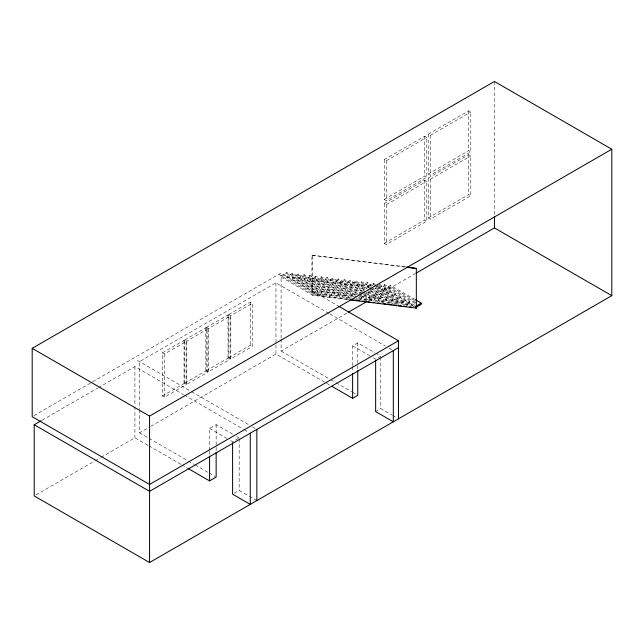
<?xml version="1.0" encoding="UTF-8"?>
<svg xmlns="http://www.w3.org/2000/svg" width="644" height="644" viewBox="0 0 644 644"><rect width="100%" height="100%" fill="white"/><g stroke="black" fill="none" stroke-linecap="round" stroke-linejoin="round"><path stroke-width="0.48" stroke-dasharray="3.22 2.42" d="M384.251 159.583L424.758 136.198L426.811 137.381L426.811 177.253L386.303 200.638L384.251 199.455L384.251 159.583L386.303 160.775L426.811 137.381M428.252 134.185L468.751 110.792L470.812 111.984L470.812 151.855L430.305 175.24L428.252 174.049L428.252 134.185L430.305 135.369L470.812 111.984M384.251 199.455L424.758 176.07L426.811 177.253M428.252 174.049L468.751 150.664L470.812 151.855M384.251 203.488L424.758 180.103L426.811 181.294L426.811 221.166L386.303 244.551L384.251 243.36L384.251 203.488L386.303 204.679L426.811 181.294M428.252 178.09L468.751 154.705L470.812 155.888L470.812 195.76L430.305 219.145L428.252 217.962L428.252 178.09L430.305 179.274L470.812 155.888M33.939 415.686L281.098 272.992L337.891 305.779M334.952 293.64L304.121 275.841L298.365 279.166L298.365 277.975L329.197 295.773L334.952 292.457L334.952 293.64L329.197 296.964L286.854 272.517L281.098 275.841L281.098 272.992M281.098 338.068L281.098 277.025L286.854 273.708L317.685 291.507L317.685 290.315L311.929 293.64L279.045 274.65M328.987 313.459L275.962 282.845L139.49 361.63L139.49 408.763M286.854 276.55L317.685 294.348L323.441 291.032L323.441 292.215L317.685 295.54L286.854 277.741L286.854 276.55L292.609 273.233L334.952 297.673L340.7 294.348L340.7 293.165L334.952 296.49L304.121 278.691L304.121 279.874L309.877 276.55L340.7 294.348M286.854 277.741L292.609 274.416L323.441 292.215M42.021 420.226L97.582 388.139M98.452 387.64L134.918 366.589L183.484 394.627M292.609 277.266L323.441 295.065L329.197 291.74L329.197 292.931L323.441 296.248L292.609 278.45L292.609 277.266L298.365 273.942L340.7 298.389L346.456 295.065L346.456 293.873L340.7 297.198L309.877 279.399L309.877 280.591L315.632 277.266L346.456 295.065M162.385 352.848L184.039 340.346L186.092 341.537L186.092 384.734L164.445 397.227L162.385 396.044L162.385 352.848L164.445 354.031L186.092 341.537M184.731 339.943L205.814 327.772L207.875 328.963L207.875 372.152L186.792 384.331L184.731 383.14L184.731 339.943L186.792 341.135L207.875 328.963M206.418 327.426L228.024 314.948L230.085 316.14L230.085 359.328L208.471 371.805L206.418 370.622L206.418 327.426L208.471 328.617L230.085 316.14M228.749 314.538L250.355 302.06L252.408 303.243L252.408 346.44L230.802 358.917L228.749 357.726L228.749 314.538L230.802 315.721L252.408 303.243M292.609 278.45L298.365 275.125L329.197 292.931M298.365 277.975L304.121 274.65L346.456 299.098L352.212 295.773L352.212 294.59L346.456 297.914L315.632 280.116L315.632 281.299L321.38 277.975L352.212 295.773M304.121 278.691L309.877 275.366L350.497 298.824M309.877 279.399L315.632 276.075L354.546 298.542M315.632 280.116L321.38 276.791L356.873 297.278M384.251 243.36L424.758 219.974L426.811 221.166M428.252 217.962L468.751 194.577L470.812 195.76M355.399 295.008L327.136 278.691L321.38 282.008L321.38 280.824L327.136 277.5L358.346 295.516M357.726 293.736L332.892 279.399L327.136 282.724L327.136 281.533L332.892 278.216L372.667 301.175M362.628 293.954L338.647 280.116L332.892 283.432L332.892 282.249L338.647 278.924L363.482 293.262M405.559 266.777L311.929 255.193L311.929 294.823L317.685 291.507M362.387 291.209L344.403 280.824L338.647 284.149L338.647 282.958L344.403 279.641L365.333 291.724M364.713 289.945L350.159 281.533L344.403 284.857L344.403 283.674L350.159 280.349L368.143 290.734M367.048 288.673L355.915 282.249L350.159 285.574L350.159 284.382L355.915 281.066L367.901 287.981M162.385 396.044L184.039 383.542L186.092 384.734M184.731 383.14L205.814 370.968L207.875 372.152M206.418 370.622L228.024 358.144L230.085 359.328M228.749 357.726L250.355 345.256L252.408 346.44M369.374 287.409L361.67 282.958L355.915 286.282L355.915 285.099L361.67 281.774L371.089 287.216M371.701 286.145L367.426 283.674L361.67 286.999L361.67 285.807L367.426 282.483L375.13 286.934M375.75 285.872L373.174 284.382L367.426 287.707L367.426 286.524L373.174 283.199L376.603 285.179M375.645 286.999L378.108 285.574M378.93 287.949L384.685 284.624L415.517 302.422L409.761 305.747L378.93 287.949L378.93 289.132L384.685 285.807L415.517 303.606L411.403 305.981M359.61 299.573L363.723 297.198L363.723 296.015L357.967 299.339L356.253 298.349M414.422 300.362L390.441 286.524L384.685 289.84L384.685 288.657L390.441 285.332L414.422 299.178M358.587 297.085L363.723 300.048L369.479 296.723L369.479 297.914L363.723 301.231L357.726 297.778M139.49 409.769L139.49 432.832L149.915 426.811M150.785 426.312L275.962 354.039L330.847 385.732M281.098 339.066L281.098 351.077L348.146 312.364M369.052 300.297L415.203 273.652M369.479 300.756L375.235 297.439L375.235 298.623L371.121 300.998M35.943 494.93L94.113 461.346M94.982 460.846L100.19 457.836M101.06 457.337L134.918 437.791L147.935 445.302M376.877 301.706L380.99 299.339L380.99 298.148L375.235 301.473L363.24 294.55M380.99 302.181L386.746 298.864L386.746 300.048L381.812 302.897M386.746 304.081L392.494 300.764L392.494 299.573L386.746 302.897L367.901 292.022M370.228 290.75L392.494 303.606L398.25 300.289L398.25 301.473L393.323 304.322M400.721 304.081L404.005 302.181L404.005 300.998L398.25 304.322L369.994 288.005M405.648 305.272L409.761 302.897L409.761 301.706L404.005 305.031L374.889 288.222M209.574 450.212L209.574 428.445L216.151 424.646L233.209 434.491M352.63 365.647L352.63 345.852L357.766 342.89L374.816 352.735M238.352 438.411L232.597 441.736L229.184 439.763M234.239 493.232L239.174 490.382L248.431 495.727M375.645 411.597L380.781 408.626L391.729 414.945M311.929 255.193L405.382 267.131M311.929 294.823L348.782 299.388M281.098 277.025L312.751 295.298L347.615 299.613M378.93 283.907L409.761 301.706M378.93 285.099L409.761 302.897M384.685 288.657L415.517 306.455M377.456 285.67L415.517 307.647M376.603 286.363L404.005 302.181M375.983 287.433L409.761 306.93M375.13 288.126L398.25 301.473M371.942 287.707L400.584 304.242M370.228 287.908L392.494 300.764M367.426 286.524L369.133 287.506M369.133 288.697L396.543 304.515M370.469 290.653L386.746 300.048M361.67 285.807L366.806 288.778M368.521 290.951L389.926 303.308M368.143 291.917L380.99 299.339M355.915 285.099L364.48 290.042M366.186 292.215L385.885 303.59M365.816 293.189L375.235 298.623M350.159 284.382L362.145 291.305M363.007 291.804L380.129 301.69M364.343 293.761L378.422 301.891M363.482 294.453L369.479 297.914M344.403 283.674L362.387 294.058M358.587 294.236L363.723 297.198M338.647 282.958L357.492 293.841M360.914 295.813L368.618 300.265M359.199 296.015L368.618 301.448M332.892 282.249L357.726 296.586M327.136 281.533L355.399 297.85M355.399 299.041L357.967 300.523M321.38 280.824L351.358 298.132M329.857 313.958L385.498 346.078M388.976 348.09L393.323 350.602M375.669 353.226L380.781 356.18L375.645 359.143L370.533 356.188M352.63 345.852L369.68 355.697M281.098 351.077L329.889 379.244M330.758 379.743L335.113 382.262M335.983 382.761L351.664 391.818M352.542 392.317L356.019 394.329M392.566 415.428L396.776 417.859M137.43 360.447L190.777 391.246M191.646 391.745L249.019 424.871M252.496 426.883L255.105 428.389M184.353 395.134L243.327 429.178M244.197 429.685L248.536 432.188M236.614 436.455L239.174 437.936M209.574 428.445L228.33 439.272M139.49 432.832L148.201 437.864M149.07 438.363L187.404 460.5M188.273 460.999L194.375 464.517M195.245 465.024L208.31 472.567M209.187 473.074L215.281 476.592M249.268 496.218L256.006 500.106M148.804 445.809L180.932 464.348M181.793 464.855L187.002 467.858M494.439 81.466L494.439 214.863M468.751 110.792L468.751 150.664M468.751 154.705L468.751 194.577M430.305 135.369L430.305 175.24M430.305 179.274L430.305 219.145M424.758 136.198L424.758 176.07M424.758 180.103L424.758 219.974M392.494 303.606L392.494 304.797M390.441 285.332L390.441 286.524M386.303 160.775L386.303 200.638M386.303 204.679L386.303 244.551M384.685 284.624L384.685 285.807M380.781 357.162L380.781 408.626M373.174 283.199L373.174 284.382M367.426 282.483L367.426 283.674M361.67 281.774L361.67 282.958M357.766 342.89L357.766 364.657M357.766 365.647L357.766 369.608M355.915 281.066L355.915 282.249M352.63 366.637L352.63 371.58M350.159 280.349L350.159 281.533M346.456 297.914L346.456 299.098M344.403 279.641L344.403 280.824M340.7 297.198L340.7 298.389M338.647 278.924L338.647 280.116M334.952 296.49L334.952 297.673M332.892 278.216L332.892 279.399M329.197 295.773L329.197 296.964M327.136 277.5L327.136 278.691M323.441 295.065L323.441 296.248M321.38 276.791L321.38 277.975M317.685 294.348L317.685 295.54M315.632 276.075L315.632 277.266M312.751 255.668L312.751 295.298M309.877 275.366L309.877 276.55M304.121 274.65L304.121 275.841M298.365 273.942L298.365 275.125M292.609 273.233L292.609 274.416M286.854 272.517L286.854 273.708M275.962 282.845L275.962 344.009M275.962 345.015L275.962 354.039M250.355 302.06L250.355 345.256M239.174 438.926L239.174 490.382M230.802 315.721L230.802 358.917M228.024 314.948L228.024 358.144M216.151 424.646L216.151 446.421M216.151 447.403L216.151 451.364M209.574 451.203L209.574 455.163M208.471 328.617L208.471 371.805M205.814 327.772L205.814 370.968M186.792 341.135L186.792 384.331M184.039 340.346L184.039 383.542M164.445 354.031L164.445 397.227M134.918 366.589L134.918 405.696M134.918 406.702L134.918 437.791"/><path stroke-width="0.97" d="M398.459 418.833L398.459 340.748L149.561 484.449L32.2 416.692L32.2 348.34L494.439 81.466L611.8 149.223L611.8 295.66L149.561 562.534L34.204 495.928L34.204 424.734L41.152 420.725M32.2 348.34L149.561 416.096L611.8 149.223M348.146 312.364L366.436 301.803M416.072 273.145L494.439 227.904L611.8 295.66M415.517 306.455L421.273 303.131L421.273 304.322L415.517 307.647L416.338 308.114L416.338 268.484L407.547 267.027M398.459 347.631L149.561 491.332L34.204 424.734M187.871 468.365L209.574 480.891L216.151 477.091L216.151 452.354M331.716 386.231L352.63 398.306L357.766 395.336L357.766 370.598M406.38 267.252L416.338 268.484M351.769 299.758L354.755 300.128M356.752 300.37L359.738 300.74M362.725 301.11L364.721 301.36M367.708 301.73L369.696 301.972M372.691 302.342L374.679 302.591M377.666 302.962L380.652 303.332M383.647 303.702L385.635 303.944M388.622 304.314L391.608 304.684M393.605 304.934L396.591 305.304M398.588 305.546L401.574 305.916M403.563 306.166L406.549 306.536M409.544 306.906L411.532 307.148M349.603 299.863L416.338 308.114M415.275 299.669L421.273 303.131M338.752 306.278L398.459 340.748M494.439 216.867L494.439 227.904M393.323 350.602L393.323 421.796L375.645 411.597L375.645 360.133M352.63 373.56L352.63 398.306M256.843 429.387L256.843 500.589M250.266 433.187L250.266 504.389L232.597 494.181L232.597 442.726M209.574 456.153L209.574 480.891M149.561 416.096L149.561 562.534"/></g></svg>
